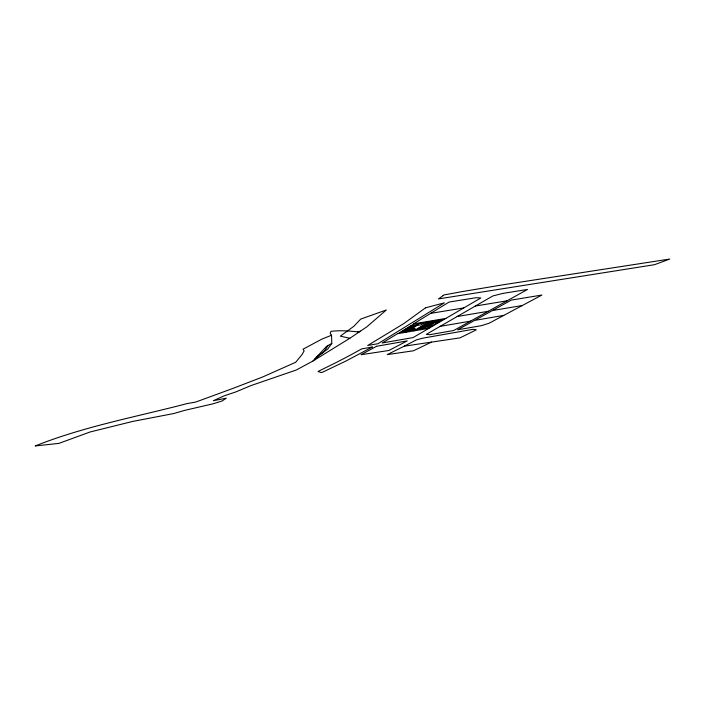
<?xml version="1.0" encoding="UTF-8"?>
<svg xmlns="http://www.w3.org/2000/svg" width="705" height="705" viewBox="0 0 705 705"><rect width="100%" height="100%" fill="white"/><g stroke="black" fill="none" stroke-linecap="round" stroke-linejoin="round"><path stroke-width="1.06" d="M328.036 345.547L324.036 351.707L315.038 358.704M331.526 335.263L322.035 339.026L303 349.231L304.146 350.887L301.907 354.765L295.686 362.273L263.009 376.831L232.571 388.543L195.831 402.026L186.737 403.674C136.039 416.963 84.115 426.41 35.25 445.948L58.938 443.383L89.958 432.015L132.619 421.449L173.809 413.527L184.419 410.442L213.104 403.798L222.145 400.951L226.296 398.193L213.333 400.722L224.225 395.805L235.629 392.006L250.98 385.582L296.276 370.01L312.87 361.075L326.538 346.411L331.808 343.388L331.526 335.263L330.222 333.368L330.918 331.359C340.136 330.187 349.83 330.936 359.109 332.055L366.856 326.812L386.349 309.971L360.713 319.083L353.936 326.23L340.348 336.153L349.839 338.268L359.109 332.055M316.792 356.783L327.666 349.16L331.808 343.388M349.839 338.268L312.87 361.075M398.219 333.571L414.276 323.736M405.595 331.385L418.091 323.789L442.432 319.682L429.486 327.296L399.999 332.478M405.322 332.355L418.188 324.547L410.953 325.772M411.976 330.301L415.236 328.327L408.829 329.42M424.586 322.696L421.202 324.732L414.743 325.833M413.773 330.901L428.728 321.947L435.884 320.74M420.77 329.702L436.051 320.766M428.966 328.292L397.505 333.694L382.189 342.974L413.086 337.58L480.81 297.977L476.227 297.686L449.111 302.048L413.544 323.859L445.851 318.422M475.355 306.032L426.278 334.364L429.565 334.725L453.694 330.504L527.516 289.438L502.78 293.421L492.786 295.977L475.355 306.032L507.071 300.815M474.597 320.405L457.58 329.825L481.497 325.639L489.032 323.26L541.925 295.043L511.319 300.083L474.597 320.405L503.775 315.391M404.238 346.181L416.391 339.898L422.7 338.18L473.099 329.314L476.333 329.825L460.004 337.871L404.238 346.181L387.248 354.606L413.43 350.79L431.522 342.11M357.479 331.976L360.387 331.191M440.158 326.353L470.535 321.136M432.606 322.802L438.959 321.727M409.094 326.908L416.311 325.684M424.912 324.23L432.024 323.022M438.669 321.903L434.439 322.617L428.737 325.992L432.932 325.269M407.243 328.045L414.443 326.82M423.018 325.366L430.112 324.159M405.419 329.164L412.592 327.94M421.149 326.486L428.217 325.278M403.595 330.275L410.759 329.059M419.281 327.605L426.34 326.397M426.543 326.406L432.844 325.331M401.788 331.385L408.935 330.16M417.43 328.706L424.472 327.508M457.192 316.519L488.212 311.302M492.407 310.544L522.282 305.521M426.816 323.093L433.945 321.885M430.649 313.373L463.802 307.918M443.11 295.642L438.439 298.92L654.592 264.675L669.75 259.052L503.529 284.714L462.41 291.562L443.965 294.946L443.11 295.642M425.52 307.812L403.894 323.524L367.684 345.503L377.95 343.714L444.361 302.85L425.52 307.812M372.284 347.036L346.375 360.828L322.326 372.31L320.969 372.496L318.043 371.456L333.465 363.886A3140.096 450.786 -2 0 0 356.845 351.575L361.656 348.904L372.284 347.036M376.505 346.296L361.031 354.73L388.904 350.473L407.261 340.876L376.505 346.296"/></g></svg>
